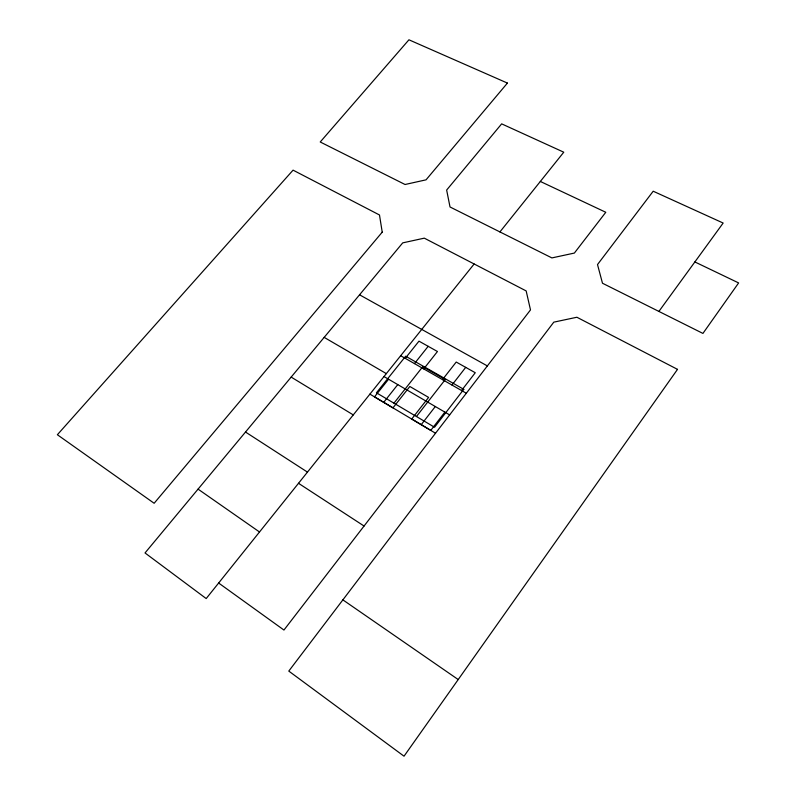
<?xml version="1.0" encoding="UTF-8"?>
<svg xmlns="http://www.w3.org/2000/svg" width="796" height="796" viewBox="0 0 796 796"><rect width="100%" height="100%" fill="white"/><g stroke="black" fill="none" stroke-linecap="round" stroke-linejoin="round"><path stroke-width="1.19" d="M658.919 311.395L723.156 223.039L653.198 191.219L597.507 264.561L602.492 283.237L702.928 333.425L738.628 282.928L694.868 261.944M474.147 263.974L206.194 598.562L145.021 552.951L402.716 242.87L424.298 238.153L526.166 290.928L530.494 309.913L283.953 630.044L218.621 583.01M444.865 412.119L430.795 430.357L411.731 419.014L428.606 397.403L409.84 386.488L392.975 407.85L374.498 396.856L388.577 379.234M461.541 390.508L475.262 372.727L456.217 362.041L442.486 379.622M421.223 424.666L435.303 406.527M451.979 385.045L465.7 367.364M416.447 416.517L445.282 379.543L422.775 366.677L393.94 403.164M423.731 368.896L437.452 351.514L418.975 341.156L405.254 358.339M383.702 402.338L397.771 384.607M414.457 363.603L428.178 346.31M499.918 231.925L563.767 152.195L501.659 123.858L446.646 190.055L450.019 206.97L551.897 257.914L574.374 253.068L605.786 212.273L540.315 181.448M359.553 294.809L487.351 365.921M400.686 355.732L466.327 393.244M324.181 337.375L386.349 373.632M383.99 376.558L449.65 414.905M369.911 394.129L435.541 433.243M291.167 377.095L353.265 414.905M245.506 432.039L307.455 472.108M298.49 483.291L364.061 526.027M342.877 599.866L458.217 679.555M198.065 489.132L259.496 531.977M677.515 369.364L404.03 756.2L288.789 671.088L553.797 322.151L576.891 317.246L677.515 369.364M463.779 389.344L434.546 427.243L376.438 392.796L405.671 356.2L463.779 389.344M507.42 83.082L426.039 179.836L405.055 184.503L320.231 141.986L408.935 39.8L507.42 83.082M382.229 232.153L154.145 503.271L57.372 434.735L293.067 170.145L379.483 214.98L382.229 232.153"/></g></svg>
